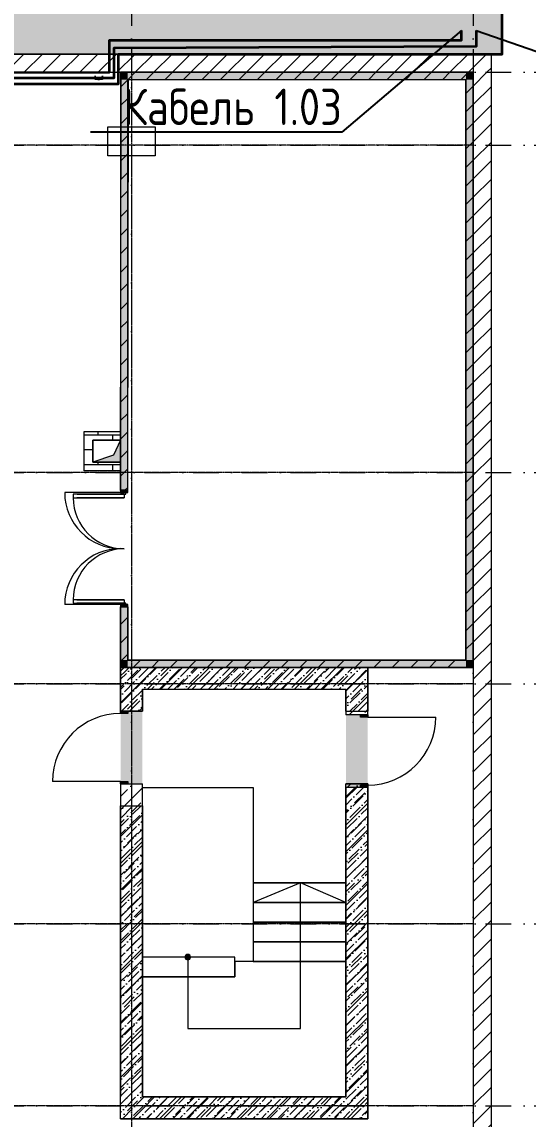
# Model space of a CAD drawing. Header units: millimetres. Extents: x 1499747 to 4230374, y -28481 to 441852.
# Drawn here: x 2665104 to 2672066, y 177275 to 192347 of the extents above; entities that cross this region are included whole.
import ezdxf
from ezdxf import colors
from ezdxf.entities.mleader import LeaderData, LeaderLine
from ezdxf.math import Vec2, Vec3
from ezdxf.xclip import XClip

# ---------------------------------------------------------------- set-up
doc = ezdxf.new("R2010")
doc.units = ezdxf.units.MM
doc.header["$MEASUREMENT"] = 0
doc.header["$XCLIPFRAME"] = 0
for name, pattern in [('CENTER2', [28.575, 19.05, -3.175, 3.175, -3.175]), ('Dot & Dashed', [670.277762, 352.777767, -176.388884, 0, -141.111112]), ('Штрихпунктирная', [670.277762, 352.777767, -176.388884, 0, -141.111112])]:
    doc.linetypes.add(name, pattern=pattern)
for name, color, linetype, lineweight in [('13 этаж_25_АР 06.03 custom_70_12 этаж_13_Интерьер - Мебель_Ном._пера__1_Ном._пера__1', 1, 'Continuous', 18), ('13 этаж_25_АР 06.03 custom_70_12 этаж_13_Интерьер - Мебель_Ном._пера__6_Ном._пера__6', 6, 'Continuous', 18), ('13 этаж_25_АР 06.03 custom_70_12 этаж_13_Интерьер - Мебель_Ном._пера__8_Ном._пера__8', 8, 'Continuous', 18), ('13 этаж_25_АР 06.03 custom_70__8 hatch_Ном._пера__8_Ном._пера__8', 8, 'Continuous', 18), ('13 этаж_25_АР 06.03 custom_70__Оси_Ном._пера__8_Ном._пера__8', 8, 'Continuous', 18), ('13 этаж_25_АР 06.03 custom_70_контур_Ном._пера__1_Ном._пера__1', 1, 'Continuous', 18), ('13 этаж_25_АР 06.03 custom_70_Подложк_Ном._пера__1_Ном._пера__1', 1, 'Continuous', 18), ('13 этаж_25_АР 06.03 custom_70_Подложк_Ном._пера__8_Ном._пера__8', 8, 'Continuous', 18), ('13 этаж_25_АР 06.03 custom_70_Шахты 101_Ном._пера__7_Ном._пера__7', 7, 'Continuous', 18), ('13 этаж_25_АР 06.03 custom_70_Шахты 101_Ном._пера__8_Ном._пера__8', 8, 'Continuous', 18), ('13 этаж_25_АР 06.03 custom_70_Шахты_Ном._пера__7_Ном._пера__7', 7, 'Continuous', 18), ('13 этаж_25_Двери Archicad_Ном._пера__19_Ном._пера__255', 255, 'Continuous', 18), ('13 этаж_25_Двери Archicad_Ном._пера__23_Ном._пера__30', 30, 'Continuous', 18), ('13 этаж_25_Двери Archicad_Ном._пера__3_Ном._пера__30', 30, 'Continuous', 18), ('13 этаж_25_Двери Archicad_Ном._пера__47_Ном._пера__7', 7, 'Continuous', 18), ('13 этаж_25_Конструктив - Лестницы_Ном._пера__11_Ном._пера__171', 171, 'Continuous', 18), ('13 этаж_25_Конструктив - Лестницы_Ном._пера__1_Ном._пера__7', 7, 'Continuous', 18), ('13 этаж_25_Конструктив - Лестницы_Ном._пера__71_Ном._пера__161', 161, 'Continuous', 18), ('13 этаж_25_Конструктив - Перекрытия_Ном._пера__1_Ном._пера__7', 7, 'Continuous', 18), ('13 этаж_25_Конструктив - Стены Ненесущие Газоблок_Ном._пера__169_Ном._пера__83', 83, 'Continuous', 18), ('13 этаж_25_Конструктив - Стены Ненесущие Газоблок_Ном._пера__47_Ном._пера__7', 7, 'Continuous', 18), ('13 этаж_25_Конструктив - Стены Ненесущие Газоблок_Ном._пера__74_Ном._пера__255', 255, 'Continuous', 18), ('13 этаж_25_Конструктив - Стены Несущие_Ном._пера__170_Ном._пера__52', 52, 'Continuous', 18), ('13 этаж_25_Конструктив - Стены Несущие_Ном._пера__19_Ном._пера__255', 255, 'Continuous', 18), ('13 этаж_25_Конструктив - Стены Несущие_Ном._пера__47_Ном._пера__7', 7, 'Continuous', 18), ('13 этаж_25_Парапет_Ном._пера__102_Ном._пера__9', 9, 'Continuous', 18), ('13 этаж_25_Парапет_Ном._пера__20_Ном._пера__1', 1, 'Continuous', 18), ('13 этаж_25_Элемент Модели - Оси_Ном._пера__2_Ном._пера__8', 8, 'Continuous', 18), ('Кабель 2x4mm', 200, 'Continuous', 30), ('Кабель 2х6 mm', 150, 'Continuous', 30), ('ТП', 250, 'Continuous', 30)]:
    doc.layers.add(name, color=color, linetype=linetype, lineweight=lineweight)
doc.layers.add('Чертеж и Рисунок', color=7, linetype='Continuous')
doc.styles.add('ISOCPEUR_4', font='isocpeur.ttf', dxfattribs={"width": 0.85, "height": 250})
pattern_1 = [(45, (1018258.26, -178801.25), (42.09495, 154.348152), [198.4375, -39.6875, 0, -39.6875])]
pattern_2 = [(45, (1162404.69, 34264.05), (-127.2792, 127.2792), [])]
pattern_3 = [(45, (1162404.7, 34264.05), (-183.8478, 183.8478), []), (45, (1162312.77, 34355.97), (-183.8478, 183.8478), [195, -65, 0, -65])]

# ---------------------------------------------------------------- blocks, each defined once
blk = doc.blocks.new('Чертеж_4_25', base_point=(1186000, 29700))
at = {"layer": '13 этаж_25_АР 06.03 custom_70__8 hatch_Ном._пера__8_Ном._пера__8', "linetype": 'Continuous', "true_color": 0xc7c8ca}
blk.add_hatch(color=9, dxfattribs=at).paths.add_polyline_path([(1209355, 40909), (1209257, 40702), (1208975, 40609), (1209355, 40609)])
h = blk.add_hatch(dxfattribs=at)
h.set_pattern_fill('ANSI36_0046_0019', color=9, style=0, pattern_type=2)
h.set_pattern_definition(pattern_1)
h.paths.add_polyline_path([(1212755, 37789), (1209355, 37789), (1209355, 37189), (1209655, 37189), (1209655, 37489), (1212455, 37489), (1212455, 37189), (1212755, 37189)])
h = blk.add_hatch(dxfattribs=at)
h.set_pattern_fill('ANSI36_0046_0019', color=9, style=0, pattern_type=2)
h.set_pattern_definition(pattern_1)
h.paths.add_polyline_path([(1212755, 36189), (1212455, 36189), (1212455, 31889), (1209655, 31889), (1209655, 35889), (1209355, 35889), (1209355, 31589), (1212755, 31589)])
at = {"layer": '13 этаж_25_АР 06.03 custom_70_Шахты_Ном._пера__7_Ном._пера__7', "linetype": 'Continuous', "true_color": 0xc7c8ca}
h = blk.add_hatch(dxfattribs=at)
h.set_pattern_fill('AR_B816_0046_0019', color=9, style=0, pattern_type=2)
h.set_pattern_definition([(0, (1023281.01, -133771.58), (0, 203.2), []), (90, (1023281.01, -133771.58), (-203.2, 203.2), [203.2, -203.2])])
h.paths.add_polyline_path([(1209355, 40609), (1208975, 40609), (1208975, 40909), (1209355, 40909), (1209355, 41029), (1208855, 41029), (1208855, 40489), (1209355, 40489)])
at = {"layer": '13 этаж_25_Двери Archicad_Ном._пера__19_Ном._пера__255', "linetype": 'Continuous', "true_color": 0xc7c8ca}
for points in [[(1209355, 40221), (1209355, 40189), (1209455, 40189), (1209455, 40221)], [(1209455, 38621), (1209455, 38653), (1209355, 38653), (1209355, 38621)], [(1209455, 37189), (1209355, 37189), (1209355, 37157), (1209455, 37157)], [(1212755, 37139), (1212655, 37139), (1212655, 37107), (1212755, 37107)], [(1209355, 36189), (1209455, 36189), (1209455, 36221), (1209355, 36221)], [(1212655, 36139), (1212755, 36139), (1212755, 36171), (1212655, 36171)]]:
    blk.add_hatch(color=9, dxfattribs=at).paths.add_polyline_path(points)
at = {"layer": '13 этаж_25_Конструктив - Лестницы_Ном._пера__71_Ном._пера__161', "linetype": 'Continuous', "true_color": 0xc7c8ca}
blk.add_hatch(color=9, dxfattribs=at).paths.add_polyline_path([(1210242, 33809, 1), (1210317, 33809, 1)])
at = {"layer": '13 этаж_25_Конструктив - Стены Ненесущие Газоблок_Ном._пера__169_Ном._пера__83', "linetype": 'Continuous', "true_color": 0xc7c8ca}
h = blk.add_hatch(dxfattribs=at)
h.set_pattern_fill('БЛОКИ_БЕТОННЫЕ_ЭФФЕКТИВН_72', color=9, style=0, pattern_type=2)
h.set_pattern_definition(pattern_2)
h.paths.add_polyline_path([(1214205, 46214), (1199905, 46214), (1199905, 45964), (1214205, 45964)])
h = blk.add_hatch(dxfattribs=at)
h.set_pattern_fill('БЛОКИ_БЕТОННЫЕ_ЭФФЕКТИВН_72', color=9, style=0, pattern_type=2)
h.set_pattern_definition(pattern_2)
h.paths.add_polyline_path([(1214205, 46214), (1214205, 45964), (1214455, 46214)])
h = blk.add_hatch(dxfattribs=at)
h.set_pattern_fill('БЛОКИ_БЕТОННЫЕ_ЭФФЕКТИВН_72', color=9, style=0, pattern_type=2)
h.set_pattern_definition(pattern_2)
h.paths.add_polyline_path([(1214205, 45964), (1214455, 45964), (1214455, 46214)])
h = blk.add_hatch(dxfattribs=at)
h.set_pattern_fill('БЛОКИ_БЕТОННЫЕ_ЭФФЕКТИВН_72', color=9, style=0, pattern_type=2)
h.set_pattern_definition(pattern_2)
h.paths.add_polyline_path([(1209455, 45864), (1209355, 45964), (1209355, 45864)])
h = blk.add_hatch(dxfattribs=at)
h.set_pattern_fill('БЛОКИ_БЕТОННЫЕ_ЭФФЕКТИВН_72', color=9, style=0, pattern_type=2)
h.set_pattern_definition(pattern_2)
h.paths.add_polyline_path([(1209455, 45964), (1209355, 45964), (1209455, 45864)])
h = blk.add_hatch(dxfattribs=at)
h.set_pattern_fill('БЛОКИ_БЕТОННЫЕ_ЭФФЕКТИВН_72', color=9, style=0, pattern_type=2)
h.set_pattern_definition(pattern_2)
h.paths.add_polyline_path([(1209455, 45864), (1209355, 45864), (1209355, 40221), (1209455, 40221)])
h = blk.add_hatch(dxfattribs=at)
h.set_pattern_fill('БЛОКИ_БЕТОННЫЕ_ЭФФЕКТИВН_72', color=9, style=0, pattern_type=2)
h.set_pattern_definition(pattern_2)
h.paths.add_polyline_path([(1209455, 45864), (1214105, 45864), (1214105, 45964), (1209455, 45964)])
at = {"layer": '13 этаж_25_Конструктив - Стены Ненесущие Газоблок_Ном._пера__169_Ном._пера__83', "linetype": 'Continuous'}
h = blk.add_hatch(dxfattribs=at)
h.set_pattern_fill('БЛОКИ_БЕТОННЫЕ_ЭФФЕКТИВН_72', color=256, style=0, pattern_type=2)
h.set_pattern_definition(pattern_2)
h.paths.add_polyline_path([(1214105, 45864), (1214205, 45964), (1214105, 45964)])
h = blk.add_hatch(dxfattribs=at)
h.set_pattern_fill('БЛОКИ_БЕТОННЫЕ_ЭФФЕКТИВН_72', color=256, style=0, pattern_type=2)
h.set_pattern_definition(pattern_2)
h.paths.add_polyline_path([(1214105, 45864), (1214205, 45864), (1214205, 45964)])
at = {"layer": '13 этаж_25_Конструктив - Стены Ненесущие Газоблок_Ном._пера__169_Ном._пера__83', "linetype": 'Continuous', "true_color": 0xc7c8ca}
h = blk.add_hatch(dxfattribs=at)
h.set_pattern_fill('БЛОКИ_БЕТОННЫЕ_ЭФФЕКТИВН_72', color=9, style=0, pattern_type=2)
h.set_pattern_definition(pattern_2)
h.paths.add_polyline_path([(1214105, 45864), (1214105, 37889), (1214205, 37889), (1214205, 45864)])
h = blk.add_hatch(dxfattribs=at)
h.set_pattern_fill('БЛОКИ_БЕТОННЫЕ_ЭФФЕКТИВН_72', color=9, style=0, pattern_type=2)
h.set_pattern_definition(pattern_2)
h.paths.add_polyline_path([(1214205, 45964), (1214205, 16114), (1214455, 16114), (1214455, 45964)])
h = blk.add_hatch(dxfattribs=at)
h.set_pattern_fill('БЛОКИ_БЕТОННЫЕ_ЭФФЕКТИВН_72', color=9, style=0, pattern_type=2)
h.set_pattern_definition(pattern_2)
h.paths.add_polyline_path([(1209355, 38621), (1209355, 37889), (1209455, 37889), (1209455, 38621)])
at = {"layer": '13 этаж_25_Конструктив - Стены Ненесущие Газоблок_Ном._пера__169_Ном._пера__83', "linetype": 'Continuous'}
h = blk.add_hatch(dxfattribs=at)
h.set_pattern_fill('БЛОКИ_БЕТОННЫЕ_ЭФФЕКТИВН_72', color=256, style=0, pattern_type=2)
h.set_pattern_definition(pattern_2)
h.paths.add_polyline_path([(1209355, 37889), (1209355, 37789), (1209455, 37889)])
h = blk.add_hatch(dxfattribs=at)
h.set_pattern_fill('БЛОКИ_БЕТОННЫЕ_ЭФФЕКТИВН_72', color=256, style=0, pattern_type=2)
h.set_pattern_definition(pattern_2)
h.paths.add_polyline_path([(1209455, 37889), (1209355, 37789), (1209455, 37789)])
at = {"layer": '13 этаж_25_Конструктив - Стены Ненесущие Газоблок_Ном._пера__169_Ном._пера__83', "linetype": 'Continuous', "true_color": 0xc7c8ca}
h = blk.add_hatch(dxfattribs=at)
h.set_pattern_fill('БЛОКИ_БЕТОННЫЕ_ЭФФЕКТИВН_72', color=9, style=0, pattern_type=2)
h.set_pattern_definition(pattern_2)
h.paths.add_polyline_path([(1214105, 37889), (1209455, 37889), (1209455, 37789), (1214105, 37789)])
h = blk.add_hatch(dxfattribs=at)
h.set_pattern_fill('БЛОКИ_БЕТОННЫЕ_ЭФФЕКТИВН_72', color=9, style=0, pattern_type=2)
h.set_pattern_definition(pattern_2)
h.paths.add_polyline_path([(1214105, 37889), (1214205, 37789), (1214205, 37889)])
h = blk.add_hatch(dxfattribs=at)
h.set_pattern_fill('БЛОКИ_БЕТОННЫЕ_ЭФФЕКТИВН_72', color=9, style=0, pattern_type=2)
h.set_pattern_definition(pattern_2)
h.paths.add_polyline_path([(1214105, 37789), (1214205, 37789), (1214105, 37889)])
at = {"layer": '13 этаж_25_Конструктив - Стены Ненесущие Газоблок_Ном._пера__74_Ном._пера__255', "linetype": 'Continuous', "true_color": 0xc7c8ca}
for points in [[(1209455, 45864), (1209355, 45964), (1209355, 45864)], [(1209455, 45964), (1209355, 45964), (1209455, 45864)], [(1209455, 45864), (1209355, 45864), (1209355, 40221), (1209455, 40221)], [(1209455, 45864), (1214105, 45864), (1214105, 45964), (1209455, 45964)], [(1214105, 45864), (1214205, 45964), (1214105, 45964)], [(1214105, 45864), (1214205, 45864), (1214205, 45964)], [(1214105, 45864), (1214105, 37889), (1214205, 37889), (1214205, 45864)], [(1209355, 38621), (1209355, 37889), (1209455, 37889), (1209455, 38621)], [(1209355, 37889), (1209355, 37789), (1209455, 37889)], [(1209455, 37889), (1209355, 37789), (1209455, 37789)], [(1214105, 37889), (1209455, 37889), (1209455, 37789), (1214105, 37789)], [(1214105, 37889), (1214205, 37789), (1214205, 37889)], [(1214105, 37789), (1214205, 37789), (1214105, 37889)]]:
    blk.add_hatch(color=9, dxfattribs=at).paths.add_polyline_path(points)
at = {"layer": '13 этаж_25_Конструктив - Стены Несущие_Ном._пера__170_Ном._пера__52', "linetype": 'Continuous', "true_color": 0xc7c8ca}
h = blk.add_hatch(dxfattribs=at)
h.set_pattern_fill('ЖЕЛЕЗОБЕТОН_0019', color=9, style=0, pattern_type=2)
h.set_pattern_definition(pattern_3)
h.paths.add_polyline_path([(1209655, 37489), (1209355, 37789), (1209355, 37489)])
h = blk.add_hatch(dxfattribs=at)
h.set_pattern_fill('ЖЕЛЕЗОБЕТОН_0019', color=9, style=0, pattern_type=2)
h.set_pattern_definition(pattern_3)
h.paths.add_polyline_path([(1209655, 37789), (1209355, 37789), (1209655, 37489)])
h = blk.add_hatch(dxfattribs=at)
h.set_pattern_fill('ЖЕЛЕЗОБЕТОН_0019', color=9, style=0, pattern_type=2)
h.set_pattern_definition(pattern_3)
h.paths.add_polyline_path([(1209655, 37489), (1212455, 37489), (1212455, 37789), (1209655, 37789)])
h = blk.add_hatch(dxfattribs=at)
h.set_pattern_fill('ЖЕЛЕЗОБЕТОН_0019', color=9, style=0, pattern_type=2)
h.set_pattern_definition(pattern_3)
h.paths.add_polyline_path([(1212455, 37489), (1212755, 37789), (1212455, 37789)])
h = blk.add_hatch(dxfattribs=at)
h.set_pattern_fill('ЖЕЛЕЗОБЕТОН_0019', color=9, style=0, pattern_type=2)
h.set_pattern_definition(pattern_3)
h.paths.add_polyline_path([(1212455, 37489), (1212755, 37489), (1212755, 37789)])
h = blk.add_hatch(dxfattribs=at)
h.set_pattern_fill('ЖЕЛЕЗОБЕТОН_0019', color=9, style=0, pattern_type=2)
h.set_pattern_definition(pattern_3)
h.paths.add_polyline_path([(1209355, 37189), (1209655, 37189), (1209655, 37489), (1209355, 37489)])
h = blk.add_hatch(dxfattribs=at)
h.set_pattern_fill('ЖЕЛЕЗОБЕТОН_0019', color=9, style=0, pattern_type=2)
h.set_pattern_definition(pattern_3)
h.paths.add_polyline_path([(1212455, 37489), (1212455, 37139), (1212755, 37139), (1212755, 37489)])
h = blk.add_hatch(dxfattribs=at)
h.set_pattern_fill('ЖЕЛЕЗОБЕТОН_0019', color=9, style=0, pattern_type=2)
h.set_pattern_definition(pattern_3)
h.paths.add_polyline_path([(1209355, 31889), (1209655, 31889), (1209655, 36189), (1209355, 36189)])
h = blk.add_hatch(dxfattribs=at)
h.set_pattern_fill('ЖЕЛЕЗОБЕТОН_0019', color=9, style=0, pattern_type=2)
h.set_pattern_definition(pattern_3)
h.paths.add_polyline_path([(1212455, 31889), (1212755, 31889), (1212755, 36139), (1212455, 36139)])
h = blk.add_hatch(dxfattribs=at)
h.set_pattern_fill('ЖЕЛЕЗОБЕТОН_0019', color=9, style=0, pattern_type=2)
h.set_pattern_definition(pattern_3)
h.paths.add_polyline_path([(1209355, 31889), (1209355, 31589), (1209655, 31889)])
h = blk.add_hatch(dxfattribs=at)
h.set_pattern_fill('ЖЕЛЕЗОБЕТОН_0019', color=9, style=0, pattern_type=2)
h.set_pattern_definition(pattern_3)
h.paths.add_polyline_path([(1209655, 31889), (1209355, 31589), (1209655, 31589)])
h = blk.add_hatch(dxfattribs=at)
h.set_pattern_fill('ЖЕЛЕЗОБЕТОН_0019', color=9, style=0, pattern_type=2)
h.set_pattern_definition(pattern_3)
h.paths.add_polyline_path([(1212455, 31889), (1209655, 31889), (1209655, 31589), (1212455, 31589)])
h = blk.add_hatch(dxfattribs=at)
h.set_pattern_fill('ЖЕЛЕЗОБЕТОН_0019', color=9, style=0, pattern_type=2)
h.set_pattern_definition(pattern_3)
h.paths.add_polyline_path([(1212455, 31889), (1212755, 31589), (1212755, 31889)])
h = blk.add_hatch(dxfattribs=at)
h.set_pattern_fill('ЖЕЛЕЗОБЕТОН_0019', color=9, style=0, pattern_type=2)
h.set_pattern_definition(pattern_3)
h.paths.add_polyline_path([(1212455, 31589), (1212755, 31589), (1212455, 31889)])
at = {"layer": '13 этаж_25_Конструктив - Стены Несущие_Ном._пера__19_Ном._пера__255', "linetype": 'Continuous', "true_color": 0xc7c8ca}
for points in [[(1209355, 36189), (1209655, 36189), (1209655, 37189), (1209355, 37189)], [(1212755, 37139), (1212455, 37139), (1212455, 36139), (1212755, 36139)]]:
    blk.add_hatch(color=9, dxfattribs=at).paths.add_polyline_path(points)
at = {"layer": '13 этаж_25_Парапет_Ном._пера__102_Ном._пера__9', "linetype": 'Continuous', "true_color": 0xc7c8ca}
blk.add_hatch(color=9, dxfattribs=at).paths.add_polyline_path([(1185903, 47714), (1185903, 46214), (1214605, 46214), (1214605, 47714)])
at = {"layer": '13 этаж_25_АР 06.03 custom_70_12 этаж_13_Интерьер - Мебель_Ном._пера__1_Ном._пера__1', "color": 9, "linetype": 'Continuous', "true_color": 0xc7c8ca}
blk.add_line((1209655, 37189), (1209655, 37489), dxfattribs=at)
at = {"layer": '13 этаж_25_АР 06.03 custom_70_12 этаж_13_Интерьер - Мебель_Ном._пера__6_Ном._пера__6', "color": 9, "linetype": 'Continuous', "true_color": 0xc7c8ca, "flags": 128}
blk.add_lwpolyline([(1209180, 45014), (1209180, 45214), (1209830, 45214), (1209830, 44814), (1209180, 44814)], close=True, dxfattribs=at)
at = {"layer": '13 этаж_25_АР 06.03 custom_70_12 этаж_13_Интерьер - Мебель_Ном._пера__8_Ном._пера__8', "color": 9, "linetype": 'Continuous', "true_color": 0xc7c8ca}
for p, q in [((1209355, 37189), (1209355, 37789)), ((1209355, 37789), (1212755, 37789)), ((1212755, 37789), (1212755, 37214)), ((1209655, 37489), (1212455, 37489)), ((1212455, 31889), (1212455, 36139)), ((1212755, 36139), (1212755, 31589)), ((1209355, 31589), (1209355, 35889)), ((1209655, 31889), (1209655, 35889)), ((1209655, 31889), (1212455, 31889)), ((1212755, 31589), (1209355, 31589))]:
    blk.add_line(p, q, dxfattribs=at)
at = {"layer": '13 этаж_25_АР 06.03 custom_70_12 этаж_13_Интерьер - Мебель_Ном._пера__8_Ном._пера__8', "color": 9, "linetype": 'Continuous', "true_color": 0xc7c8ca, "flags": 128}
blk.add_lwpolyline([(1209180, 45214), (1209830, 45214), (1209830, 44814), (1209180, 44814)], close=True, dxfattribs=at)
for points in [[(1209655, 37189), (1209355, 37189), (1209355, 37789), (1212755, 37789), (1212755, 37189)], [(1209655, 37189), (1209355, 37189), (1209355, 37789), (1212755, 37789), (1212755, 37189)], [(1209655, 37489), (1209655, 37189), (1209355, 37189)], [(1209655, 37189), (1209655, 37489), (1212455, 37489), (1212455, 37189)], [(1209655, 37189), (1209655, 37489), (1212455, 37489), (1212455, 37189), (1212755, 37189)], [(1212455, 37189), (1212455, 37489)], [(1212755, 36189), (1212755, 31589), (1209355, 31589), (1209355, 35889), (1209655, 35889), (1209655, 31889), (1212455, 31889), (1212455, 36189)], [(1212455, 36189), (1212755, 36189)], [(1212755, 36139), (1212755, 31589), (1209355, 31589), (1209355, 35889)], [(1209655, 35889), (1209655, 31889), (1212455, 31889), (1212455, 36139)], [(1209655, 35889), (1209655, 35089)]]:
    blk.add_lwpolyline(points, dxfattribs=at)
at = {"layer": '13 этаж_25_АР 06.03 custom_70__Оси_Ном._пера__8_Ном._пера__8', "color": 9, "linetype": 'CENTER2', "true_color": 0xc7c8ca}
for p, q in [((1209505, 45914), (1209505, 16114)), ((1214205, 45914), (1214205, 16114)), ((1214205, 44964), (1198774, 44964)), ((1214205, 40464), (1203020, 40464)), ((1214205, 37564), (1199455, 37564)), ((1214205, 34264), (1169820, 34264)), ((1214205, 31764), (1181205, 31764))]:
    blk.add_line(p, q, dxfattribs=at)
at = {"layer": '13 этаж_25_АР 06.03 custom_70_контур_Ном._пера__1_Ном._пера__1', "color": 9, "linetype": 'Continuous', "true_color": 0xc7c8ca, "flags": 128}
for points in [[(1209356, 40219), (1209363, 45914)], [(1209455, 40219), (1209463, 45864)], [(1208755, 40169), (1208705, 40169)], [(1209405, 40169), (1208705, 40169), (1208705, 40119), (1209405, 40119)], [(1208705, 40119), (1208753, 40119)], [(1209356, 40219), (1209380, 40219), (1209380, 40169), (1209430, 40169), (1209430, 40219), (1209380, 40219), (1209380, 40169), (1209405, 40169), (1209405, 40119), (1208755, 40119)], [(1208757, 40169), (1209380, 40169)], [(1209356, 40219), (1209455, 40219)], [(1209405, 38719), (1208705, 38719), (1208705, 38669), (1208755, 38669)], [(1209405, 38719), (1209405, 38669), (1208755, 38669)], [(1208755, 38719), (1209405, 38719), (1209405, 38669), (1209380, 38669), (1209380, 38619), (1209430, 38619), (1209430, 38669), (1209380, 38669), (1209380, 38619), (1209356, 38619), (1209455, 38619)], [(1208755, 38719), (1209405, 38719), (1209405, 38669)], [(1209405, 38669), (1208755, 38669)], [(1209355, 37789), (1209355, 38619), (1209455, 38619), (1209455, 37889)], [(1209455, 37903), (1209455, 37889)]]:
    blk.add_lwpolyline(points, dxfattribs=at)
at = {"layer": '13 этаж_25_АР 06.03 custom_70_контур_Ном._пера__1_Ном._пера__1', "color": 9, "linetype": 'Continuous', "true_color": 0xc7c8ca}
for centre, start, end in [((1209405, 40119), 180, 270), ((1209405, 38719), 90, 180)]:
    blk.add_arc(centre, 700, start, end, dxfattribs=at)
at = {"layer": '13 этаж_25_АР 06.03 custom_70_Подложк_Ном._пера__1_Ном._пера__1', "color": 9, "linetype": 'Continuous', "true_color": 0xc7c8ca, "flags": 128}
for points in [[(1209463, 45864), (1214105, 45864)], [(1214105, 37889), (1214105, 45864)], [(1214205, 37889), (1214205, 45914)], [(1209355, 37839), (1209355, 37903)], [(1214205, 37839), (1214205, 37789), (1209455, 37789), (1209355, 37789), (1209355, 37839)], [(1209455, 37889), (1214105, 37889)], [(1214205, 37889), (1214205, 37839)], [(1214205, 37789), (1214105, 37789)]]:
    blk.add_lwpolyline(points, dxfattribs=at)
at = {"layer": '13 этаж_25_АР 06.03 custom_70_Подложк_Ном._пера__1_Ном._пера__1', "color": 9, "linetype": 'Continuous', "true_color": 0xc7c8ca}
blk.add_arc((1209055, 45914), 50, 179.9695, 0.0305, dxfattribs=at)
at = {"layer": '13 этаж_25_АР 06.03 custom_70_Подложк_Ном._пера__8_Ном._пера__8', "color": 9, "linetype": 'Continuous', "true_color": 0xc7c8ca, "flags": 128}
blk.add_lwpolyline([(1209105, 45914), (1209105, 45864), (1209005, 45864), (1209005, 45914)], dxfattribs=at)
at = {"layer": '13 этаж_25_АР 06.03 custom_70_Шахты 101_Ном._пера__7_Ном._пера__7', "color": 9, "linetype": 'Continuous', "true_color": 0xc7c8ca, "flags": 128}
blk.add_lwpolyline([(1209355, 40609), (1209355, 40909), (1209257, 40702), (1208975, 40609), (1209355, 40609), (1209355, 40909), (1208975, 40909), (1208975, 40609)], dxfattribs=at)
at = {"layer": '13 этаж_25_АР 06.03 custom_70_Шахты 101_Ном._пера__8_Ном._пера__8', "color": 9, "linetype": 'Continuous', "true_color": 0xc7c8ca, "flags": 128}
for points in [[(1212455, 37489), (1212455, 37189), (1212755, 37189)], [(1212755, 36189), (1212455, 36189)]]:
    blk.add_lwpolyline(points, dxfattribs=at)
at = {"layer": '13 этаж_25_АР 06.03 custom_70_Шахты_Ном._пера__7_Ном._пера__7', "color": 9, "linetype": 'Continuous', "true_color": 0xc7c8ca, "flags": 128}
for points in [[(1209355, 40489), (1208855, 40489), (1208855, 41029), (1209355, 41029)], [(1209355, 40609), (1208975, 40609), (1208975, 40909), (1209355, 40909)]]:
    blk.add_lwpolyline(points, dxfattribs=at)
at = {"layer": '13 этаж_25_Двери Archicad_Ном._пера__23_Ном._пера__30', "color": 9, "linetype": 'Continuous', "true_color": 0xc7c8ca}
for p, q in [((1209355, 40221), (1209355, 40189)), ((1209455, 40221), (1209355, 40221)), ((1209355, 40189), (1209455, 40189)), ((1209455, 40189), (1209455, 40221)), ((1209455, 38653), (1209355, 38653)), ((1209355, 38653), (1209355, 38621)), ((1209355, 38621), (1209455, 38621)), ((1209455, 38621), (1209455, 38653)), ((1209355, 37157), (1209355, 37189)), ((1209355, 37189), (1209455, 37189)), ((1209455, 37157), (1209355, 37157)), ((1209455, 37189), (1209455, 37157)), ((1212655, 37107), (1212655, 37139)), ((1212655, 37139), (1212755, 37139)), ((1212755, 37107), (1212655, 37107)), ((1212755, 37139), (1212755, 37107)), ((1209355, 36189), (1209355, 36221)), ((1209355, 36221), (1209455, 36221)), ((1209455, 36189), (1209355, 36189)), ((1209455, 36221), (1209455, 36189)), ((1212655, 36139), (1212655, 36171)), ((1212655, 36171), (1212755, 36171)), ((1212755, 36139), (1212655, 36139)), ((1212755, 36171), (1212755, 36139))]:
    blk.add_line(p, q, dxfattribs=at)
at = {"layer": '13 этаж_25_Двери Archicad_Ном._пера__3_Ном._пера__30', "color": 9, "linetype": 'Continuous', "true_color": 0xc7c8ca}
for p, q in [((1209355, 40189), (1208587, 40189)), ((1209355, 38653), (1208587, 38653)), ((1212755, 37107), (1213691, 37107)), ((1209355, 36221), (1208419, 36221))]:
    blk.add_line(p, q, dxfattribs=at)
for centre, radius, start, end in [((1209355, 40189), 768, 180, 270), ((1209355, 38653), 768, 90, 180), ((1209355, 36221), 936, 90, 180), ((1212755, 37107), 936, 270, 0)]:
    blk.add_arc(centre, radius, start, end, dxfattribs=at)
at = {"layer": '13 этаж_25_Двери Archicad_Ном._пера__47_Ном._пера__7', "color": 9, "linetype": 'Continuous', "true_color": 0xc7c8ca}
for p, q in [((1209355, 40221), (1209355, 40264)), ((1209355, 40221), (1209355, 40264)), ((1209455, 40221), (1209455, 40264)), ((1209455, 40221), (1209455, 40264)), ((1209355, 40221), (1209455, 40221)), ((1209355, 40221), (1209455, 40221)), ((1209355, 38621), (1209455, 38621)), ((1209355, 38621), (1209455, 38621)), ((1209355, 38621), (1209355, 38578)), ((1209355, 38621), (1209355, 38578)), ((1209455, 38621), (1209455, 38578)), ((1209455, 38621), (1209455, 38578)), ((1209355, 37189), (1209455, 37189)), ((1209355, 37189), (1209455, 37189)), ((1209455, 37189), (1209655, 37189)), ((1212655, 37139), (1212455, 37139)), ((1212755, 37139), (1212655, 37139)), ((1212755, 37139), (1212655, 37139)), ((1209355, 36189), (1209455, 36189)), ((1209355, 36189), (1209455, 36189)), ((1209455, 36189), (1209655, 36189)), ((1212655, 36139), (1212455, 36139)), ((1212755, 36139), (1212655, 36139)), ((1212755, 36139), (1212655, 36139))]:
    blk.add_line(p, q, dxfattribs=at)
at = {"layer": '13 этаж_25_Конструктив - Лестницы_Ном._пера__11_Ном._пера__171', "color": 9, "linetype": 'Continuous', "true_color": 0xc7c8ca}
for p, q in [((1212455, 34829), (1211179, 34829)), ((1211179, 34829), (1211179, 34559)), ((1211829, 34829), (1211179, 34559)), ((1211829, 34559), (1211829, 34829)), ((1212455, 34559), (1211829, 34829)), ((1212455, 34559), (1212455, 34829)), ((1212455, 34559), (1211179, 34559)), ((1211179, 34559), (1211179, 34289)), ((1211179, 34559), (1212455, 34559)), ((1211829, 33749), (1211829, 34559)), ((1212455, 34289), (1212455, 34559)), ((1212455, 34289), (1211179, 34289)), ((1211179, 34289), (1211179, 34019)), ((1211179, 34289), (1212455, 34289)), ((1212455, 34019), (1212455, 34289)), ((1212455, 34019), (1211179, 34019)), ((1211179, 34019), (1211179, 33749)), ((1211179, 34019), (1212455, 34019)), ((1212455, 33749), (1212455, 34019)), ((1210929, 33809), (1209655, 33809)), ((1209655, 33809), (1209655, 33539)), ((1210279, 33809), (1210279, 33539)), ((1210929, 33539), (1210929, 33809)), ((1211179, 33749), (1210929, 33749)), ((1210929, 33749), (1210929, 33539)), ((1212455, 33749), (1211179, 33749)), ((1211179, 33749), (1212455, 33749)), ((1211829, 33479), (1211829, 33749)), ((1212455, 33479), (1212455, 33749)), ((1209655, 33539), (1210929, 33539)), ((1210929, 33539), (1209655, 33539)), ((1209655, 33539), (1209655, 33479)), ((1209655, 33479), (1209655, 31889)), ((1210279, 33539), (1210279, 33479)), ((1210279, 33479), (1210279, 32829)), ((1211829, 32829), (1211829, 33479)), ((1212455, 31889), (1212455, 33479)), ((1210279, 32829), (1211829, 32829)), ((1209655, 31889), (1212455, 31889))]:
    blk.add_line(p, q, dxfattribs=at)
at = {"layer": '13 этаж_25_Конструктив - Лестницы_Ном._пера__11_Ном._пера__171', "color": 9, "linetype": 'Continuous', "true_color": 0xc7c8ca, "flags": 128}
blk.add_lwpolyline([(1210242, 33809, 1), (1210317, 33809, 1)], format="xyb", close=True, dxfattribs=at)
at = {"layer": '13 этаж_25_Конструктив - Лестницы_Ном._пера__1_Ном._пера__7', "color": 9, "linetype": 'Continuous', "true_color": 0xc7c8ca}
for p, q in [((1212455, 34829), (1211179, 34829)), ((1211179, 34829), (1211179, 33749)), ((1212455, 33749), (1212455, 34829)), ((1210929, 33809), (1209655, 33809)), ((1209655, 33809), (1209655, 33539)), ((1210929, 33539), (1210929, 33809)), ((1211179, 33749), (1210929, 33749)), ((1210929, 33749), (1210929, 33539)), ((1211179, 33749), (1212455, 33749)), ((1212455, 33479), (1212455, 33749)), ((1209655, 33539), (1209655, 33479)), ((1210929, 33539), (1209655, 33539)), ((1209655, 33479), (1209655, 31889)), ((1212455, 31889), (1212455, 33479)), ((1209655, 31889), (1212455, 31889))]:
    blk.add_line(p, q, dxfattribs=at)
at = {"layer": '13 этаж_25_Конструктив - Перекрытия_Ном._пера__1_Ном._пера__7', "linetype": 'Continuous', "flags": 128}
for points in [[(1199854, 29914), (1199854, 15864), (1214455, 15864), (1214455, 46214), (1199905, 46214), (1199905, 29914)], [(1212455, 31889), (1209655, 31889), (1209655, 36139), (1211179, 36139), (1211179, 34829), (1212455, 34829)]]:
    blk.add_lwpolyline(points, close=True, dxfattribs=at)
at = {"layer": '13 этаж_25_Конструктив - Стены Ненесущие Газоблок_Ном._пера__47_Ном._пера__7', "color": 9, "linetype": 'Continuous', "true_color": 0xc7c8ca}
for p, q in [((1209355, 40221), (1209355, 40264)), ((1209455, 40221), (1209455, 40264)), ((1209355, 40221), (1209455, 40221)), ((1209355, 38621), (1209355, 38578)), ((1209355, 38621), (1209455, 38621)), ((1209455, 38621), (1209455, 38578))]:
    blk.add_line(p, q, dxfattribs=at)
at = {"layer": '13 этаж_25_Конструктив - Стены Ненесущие Газоблок_Ном._пера__47_Ном._пера__7', "color": 9, "linetype": 'Continuous', "true_color": 0xc7c8ca, "flags": 128}
for points in [[(1214205, 46214), (1199905, 46214)], [(1214455, 46214), (1214205, 46214)], [(1214455, 16114), (1214455, 46214)], [(1200155, 45964), (1214205, 45964)], [(1209355, 45964), (1209355, 45864)], [(1214105, 45964), (1209355, 45964)], [(1209355, 45864), (1209355, 40221)], [(1209455, 45864), (1214105, 45864)], [(1209455, 40221), (1209455, 45864)], [(1214205, 45964), (1214105, 45964)], [(1214105, 45864), (1214105, 37889)], [(1214205, 37889), (1214205, 45964)], [(1214205, 45964), (1214205, 16114)], [(1209355, 38621), (1209355, 37889)], [(1209455, 37889), (1209455, 38621)], [(1209355, 37789), (1209355, 37889)], [(1214105, 37889), (1209455, 37889)], [(1214205, 37789), (1214205, 37889)], [(1209355, 37789), (1214205, 37789)]]:
    blk.add_lwpolyline(points, dxfattribs=at)
at = {"layer": '13 этаж_25_Конструктив - Стены Несущие_Ном._пера__47_Ном._пера__7', "color": 9, "linetype": 'Continuous', "true_color": 0xc7c8ca}
for p, q in [((1209355, 37189), (1209455, 37189)), ((1209455, 37189), (1209655, 37189)), ((1212655, 37139), (1212455, 37139)), ((1212755, 37139), (1212655, 37139)), ((1209355, 36189), (1209455, 36189)), ((1209455, 36189), (1209655, 36189)), ((1212655, 36139), (1212455, 36139)), ((1212755, 36139), (1212655, 36139))]:
    blk.add_line(p, q, dxfattribs=at)
at = {"layer": '13 этаж_25_Конструктив - Стены Несущие_Ном._пера__47_Ном._пера__7', "color": 9, "linetype": 'Continuous', "true_color": 0xc7c8ca, "flags": 128}
for points in [[(1209355, 37789), (1209355, 37489)], [(1212455, 37789), (1209355, 37789)], [(1212755, 37789), (1212455, 37789)], [(1212755, 37139), (1212755, 37789)], [(1209355, 37489), (1209355, 37189)], [(1209655, 37489), (1212455, 37489)], [(1209655, 37189), (1209655, 37489)], [(1212455, 37489), (1212455, 37139)], [(1209355, 36189), (1209355, 31889)], [(1209655, 31889), (1209655, 36189)], [(1212455, 36139), (1212455, 31889)], [(1212755, 31889), (1212755, 36139)], [(1209355, 31589), (1209355, 31889)], [(1212455, 31889), (1209655, 31889)], [(1212755, 31589), (1212755, 31889)], [(1209355, 31589), (1212755, 31589)]]:
    blk.add_lwpolyline(points, dxfattribs=at)
at = {"layer": '13 этаж_25_Парапет_Ном._пера__20_Ном._пера__1', "color": 9, "linetype": 'Continuous', "true_color": 0xc7c8ca}
for p, q in [((1214605, 46214), (1214605, 47714)), ((1185903, 46214), (1214605, 46214))]:
    blk.add_line(p, q, dxfattribs=at)
at = {"layer": '13 этаж_25_Парапет_Ном._пера__20_Ном._пера__1', "color": 9, "linetype": 'Dot & Dashed', "true_color": 0xc7c8ca}
blk.add_line((1185903, 46214), (1214605, 46214), dxfattribs=at)
at = {"layer": '13 этаж_25_Элемент Модели - Оси_Ном._пера__2_Ном._пера__8', "linetype": 'Штрихпунктирная'}
for p, q in [((1209505, 48964), (1209505, 14064)), ((1214205, 48964), (1214205, 14064)), ((1159405, 45964), (1216205, 45964)), ((1159405, 44964), (1216205, 44964)), ((1159405, 40464), (1216205, 40464)), ((1159405, 37564), (1216205, 37564)), ((1159405, 34264), (1216205, 34264)), ((1159405, 31764), (1216205, 31764))]:
    blk.add_line(p, q, dxfattribs=at)

msp = doc.modelspace()

# ---------------------------------------------------------------- block references
at = {"layer": 'Чертеж и Рисунок', "linetype": 'Continuous'}
ref = msp.add_blockref('Чертеж_4_25', (2643105.69495, 175391.14665), dxfattribs=at)
XClip(ref).set_block_clipping_path([(1144000, 0), (1228000, 59400.0000000006)])

# ---------------------------------------------------------------- next in the draw order: hatches: boundary and pattern name
at = {"layer": 'Кабель 2x4mm', "lineweight": 30, "true_color": 0x105689}
h = msp.add_hatch(color=146, dxfattribs=at)
h.dxf.hatch_style = 1
h.paths.add_polyline_path([(2671201.44352, 192235.75775, 1), (2670990.33865, 192235.75775, 1)])
h = msp.add_hatch(color=146, dxfattribs=at)
h.dxf.hatch_style = 1
h.paths.add_polyline_path([(2671466.18412, 192233.05768, 1), (2671255.07925, 192233.05768, 1)])

# ---------------------------------------------------------------- next in the draw order: linework, layer by layer
at = {"layer": 'Кабель 2х6 mm', "lineweight": 35}
for points in [[(2652960.24166, 190357.75698), (2654250.87046, 190357.75698), (2654250.87046, 191192.31976), (2654917.48248, 191192.31976), (2654917.48248, 191905.22901), (2655714.57315, 191905.22901), (2655714.57315, 191494.68599), (2666434.91817, 191494.68599), (2666434.91817, 191905.20237), (2671710.3069, 191905.20237), (2671710.30669, 193405.19741)], [(2671351.54311, 192229.6833), (2671351.54311, 192007.36272), (2666368.55068, 191984.26236), (2666368.55068, 191574.54786), (2655767.14713, 191574.54786), (2655767.14713, 191993.53649), (2654837.10114, 191993.53649), (2654837.10114, 191335.61384), (2654144.48417, 191335.61384), (2654144.48417, 190433.78616), (2652960.24166, 190433.78616)], [(2652960.24166, 190508.46531), (2654002.63579, 190508.46531), (2654002.63579, 191483.14839), (2654723.39064, 191483.14839), (2654723.39064, 192115.58897), (2655828.19772, 192115.58897), (2655828.19772, 191654.06929), (2666310.14862, 191656.32554), (2666310.14862, 192097.68668), (2671149.98054, 192097.68668), (2671149.98054, 192227.565)]]:
    msp.add_lwpolyline(points, dxfattribs=at)

# ---------------------------------------------------------------- next in the draw order: leaders
at = {"layer": 'ТП', "lineweight": 30}
ml = msp.add_multileader_mtext('Standard', dxfattribs=at)
ml.set_content('Кабель 1.03 ', color=256, style='ISOCPEUR_4')
ml.set_leader_properties()
ml.build(insert=Vec2(0, 0))
ml.multileader.update_dxf_attribs({"text_right_attachment_type": 6, "dogleg_length": 0.36, "arrow_head_size": 0.18})
ctx = ml.context
ctx.base_point, ctx.char_height, ctx.arrow_head_size, ctx.landing_gap_size, ctx.plane_origin = Vec3(2666529.4455, 191180.552), 500, 0.18, 0.09, Vec3(2677251.97387, 186344.63544)
ctx.right_attachment, ctx.text_align_type = 6, 2
notes = []
notes.append((ctx, [(1, (1, 1, 0), (2669504.9855, 190830.552), (-1, 0), 0.36, [(0, [(2671149.98054, 192227.565)], 0, [])])]))
ctx.mtext.insert, ctx.mtext.width, ctx.mtext.alignment, ctx.mtext.flow_direction = Vec3(2669504.5355, 191430.552), 4356.3796201, 3, 5
ml = msp.add_multileader_mtext('Standard', dxfattribs=at)
ml.set_content('Резервный кабель', color=256, style='ISOCPEUR_4')
ml.set_leader_properties()
ml.build(insert=Vec2(0, 0))
ml.multileader.update_dxf_attribs({"text_right_attachment_type": 6, "dogleg_length": 0.36, "arrow_head_size": 0.18})
ctx = ml.context
ctx.base_point, ctx.char_height, ctx.arrow_head_size, ctx.landing_gap_size, ctx.plane_origin = Vec3(2674954.04631, 190974.09069), 500, 0.18, 0.09, Vec3(2680394.90181, 186517.47096)
ctx.right_attachment, ctx.text_align_type = 6, 2
notes.append((ctx, [(0, (1, 1, 0), (2674954.04631, 190974.09069), (1, 0), 0.00000000013, [(0, [(2671351.54311, 192229.6833)], 0, [])])]))
ctx.mtext.insert, ctx.mtext.width, ctx.mtext.defined_height, ctx.mtext.alignment, ctx.mtext.flow_direction = Vec3(2679692.88631, 191299.09069), 8924.4393284, 1755.44145, 3, 5
for ctx, leaders in notes:
    for number, flags, end, landing, length, lines in leaders:
        leader = LeaderData()
        leader.index, (leader.has_last_leader_line, leader.has_dogleg_vector, leader.attachment_direction) = number, flags
        leader.last_leader_point, leader.dogleg_vector, leader.dogleg_length = Vec3(end), Vec3(landing), length
        for number, points, colour, breaks in lines:
            line = LeaderLine()
            line.index, line.vertices, line.color, line.breaks = number, Vec3.list(points), colors.encode_raw_color(colour), breaks
            leader.lines.append(line)
        ctx.leaders.append(leader)

doc.saveas('drawing.dxf')
